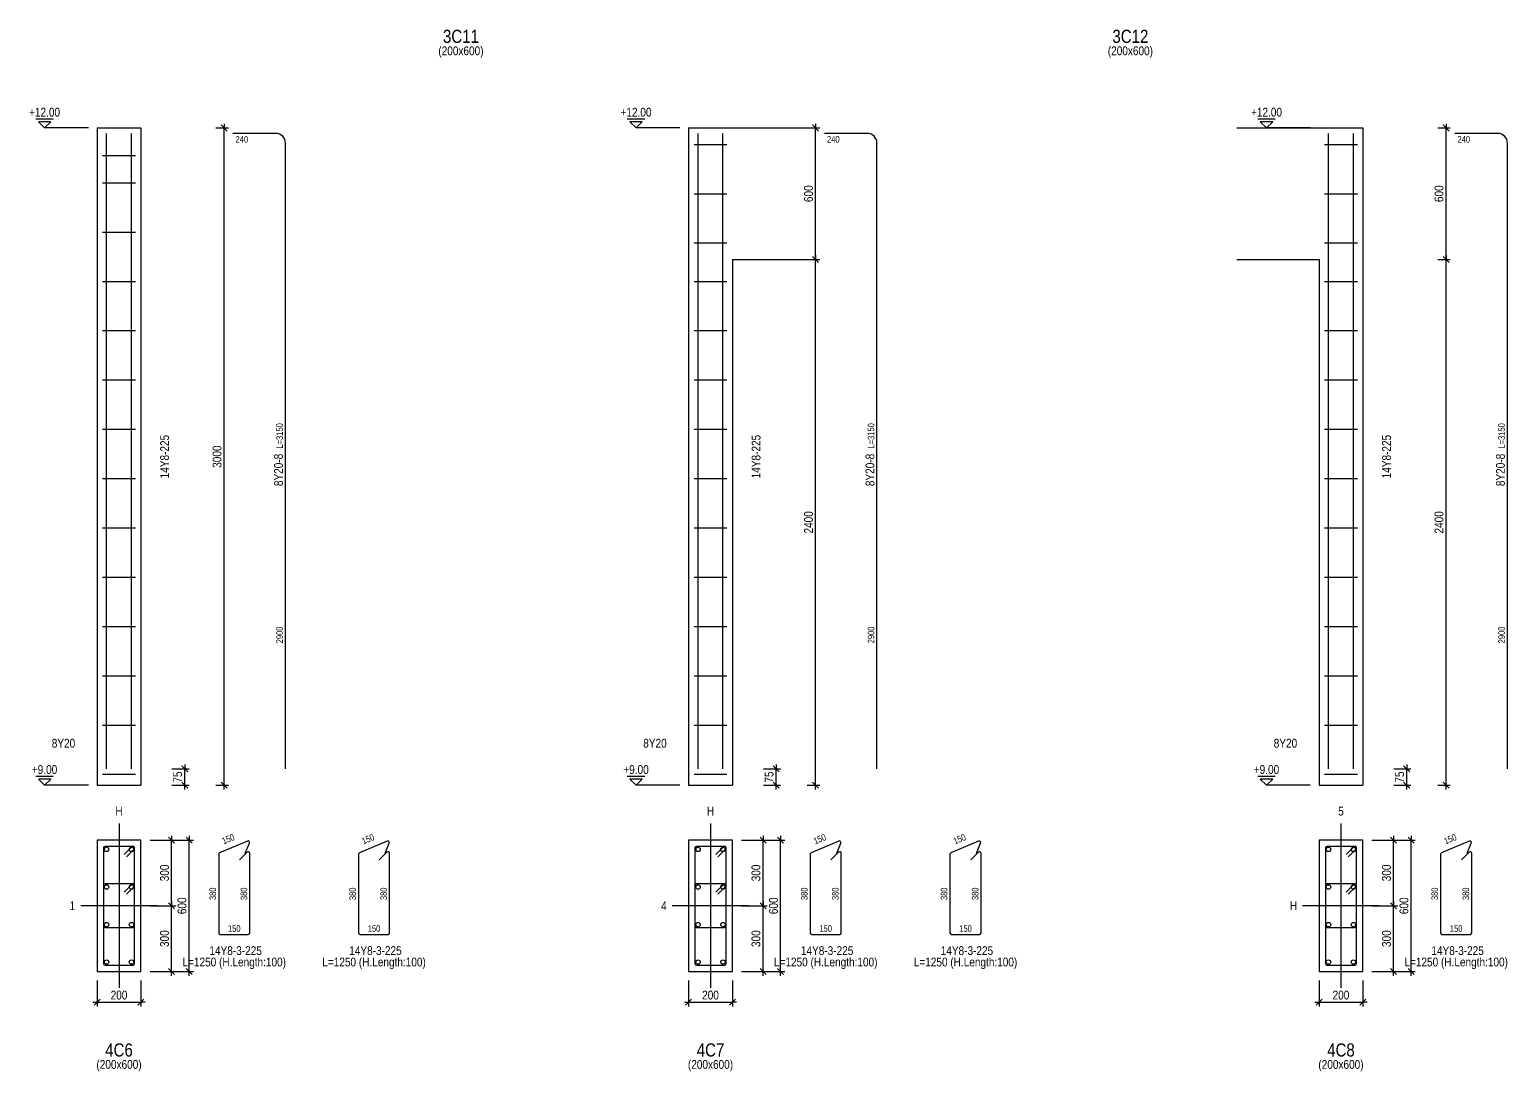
# Model space of a CAD drawing. Extents: x 0 to 206258, y -403073 to 0.
# Drawn here: x 110866 to 127734, y -142446 to -130558 of the extents above; entities that cross this region are included whole.
import ezdxf
from ezdxf.enums import TextEntityAlignment as Align
from ezdxf.lldxf.tags import DXFTag

# ---------------------------------------------------------------- set-up
doc = ezdxf.new("R2010")
doc.units = 0
doc.header["$LTSCALE"] = 1000
for name, color, linetype in [('Axis Line(Dir 1)', 8, 'CENTER2'), ('Axis Line(Dir 2)', 150, 'CENTER2'), ('Column Line(D)', 1, 'Continuous'), ('Dimension Line', 5, 'Continuous'), ('Dimension Text', 5, 'Continuous'), ('Link Line', 3, 'Continuous'), ('Rebar Label', 6, 'Continuous'), ('Rebar Length Text', 8, 'Continuous'), ('Rebar Line', 7, 'Continuous'), ('Top Rebar Label', 6, 'Continuous'), ('Top Rebar Length Text', 8, 'Continuous'), ('Top Rebar Line', 7, 'Continuous')]:
    doc.layers.add(name, color=color, linetype=linetype)
for name, color, linetype, true_color in [('Column Label(D)', 12, 'Continuous', 0xbd0000), ('Column Size Label (D)', 94, 'Continuous', 0x008100), ('Level Mark Line', 253, 'Continuous', 0x828282), ('Level Mark Text', 253, 'Continuous', 0x828282), ('Link Label', 94, 'Continuous', 0x008100), ('Link Length Text', 94, 'Continuous', 0x008100)]:
    doc.layers.add(name, color=color, linetype=linetype, true_color=true_color)
doc.styles.add('Column Label(D)', font='ARIALN.TTF', dxfattribs={"height": 150})
doc.styles.add('Column Size Label (D)', font='ARIALN.TTF', dxfattribs={"height": 100})
doc.styles.add('Dimension Text', font='ARIALN.TTF', dxfattribs={"height": 100})
doc.styles.add('Level Mark Text', font='ARIALN.TTF', dxfattribs={"height": 100})
doc.styles.add('Link Label', font='ARIALN.TTF', dxfattribs={"height": 100})
doc.styles.add('Link Length Text', font='ARIALN.TTF', dxfattribs={"height": 100})
doc.styles.add('Rebar Label', font='ARIALN.TTF', dxfattribs={"height": 100})
doc.styles.add('Rebar Length Text', font='ARIALN.TTF', dxfattribs={"height": 75})
doc.styles.add('Top Rebar Label', font='ARIALN.TTF', dxfattribs={"height": 100})
doc.styles.add('Top Rebar Length Text', font='ARIALN.TTF', dxfattribs={"height": 75})
tags = doc.linetypes.add('CENTER2', pattern=[1.125, 0.75, -0.125, 0.125, -0.125]).pattern_tags.tags
tags[10:11] = [DXFTag(74, 4), DXFTag(75, 0), DXFTag(340, '0'), DXFTag(46, 0.0), DXFTag(50, 0.0), DXFTag(44, 0.0), DXFTag(45, 0.0)]
tags[8:9] = [DXFTag(74, 4), DXFTag(75, 0), DXFTag(340, '0'), DXFTag(46, 0.0), DXFTag(50, 0.0), DXFTag(44, 0.0), DXFTag(45, 0.0)]
tags[6:7] = [DXFTag(74, 4), DXFTag(75, 0), DXFTag(340, '0'), DXFTag(46, 0.0), DXFTag(50, 0.0), DXFTag(44, 0.0), DXFTag(45, 0.0)]
tags[4:5] = [DXFTag(74, 4), DXFTag(75, 0), DXFTag(340, '0'), DXFTag(46, 0.0), DXFTag(50, 0.0), DXFTag(44, 0.0), DXFTag(45, 0.0)]
doc.dimstyles.new('COLUMNELV', dxfattribs={"dimtxt": 100, "dimasz": 30, "dimexe": 48.3, "dimexo": 103.5, "dimgap": 30, "dimtad": 1, "dimtoh": 1, "dimdec": 1, "dimlfac": 0.4, "dimdsep": 46, "dimtxsty": 'Dimension Text', "dimblk": 'PCDIM_TICK', "dimcen": 0.09, "dimclrd": 5, "dimclre": 5, "dimclrt": 5, "dimadec": 1, "dimazin": 0, "dimtp": 1, "dimtm": 1, "dimtfac": 1, "dimtdec": 4, "dimtofl": 0, "dimtmove": 0, "dimatfit": 3, "dimfxl": 1, "dimtolj": 1, "dimtzin": 0, "dimarcsym": 0})

# ---------------------------------------------------------------- blocks, each defined once
blk = doc.blocks.new('PCDIM_TICK')
at = {"layer": 'Dimension Line', "color": 0, "transparency": 33554687}
for p, q in [((1.15, 1.15), (-1.15, -1.15)), ((1.61, 0), (0, 0))]:
    blk.add_line(p, q, dxfattribs=at)
blk = doc.blocks.new('*U2377')
at = {"layer": 'Dimension Line', "color": 5, "true_color": 0x0000ff, "transparency": 16777216}
for p, q in [((112991, -131681), (113136, -131681)), ((113087, -139181), (113087, -131681)), ((112991, -139181), (113136, -139181))]:
    blk.add_line(p, q, dxfattribs=at)
at = {"layer": 'Dimension Line', "color": 5, "true_color": 0x0000ff, "transparency": 16777216, "xscale": 30, "yscale": 30}
for p, rotation in [((113087, -131681), 89.99999999999447), ((113087, -139181), 269.9999999999834)]:
    blk.add_blockref('PCDIM_TICK', p, dxfattribs=dict(at, rotation=rotation))
at = {"layer": 'Dimension Line', "color": 5, "true_color": 0x0000ff, "transparency": 16777216, "insert": (113057, -135431), "char_height": 100, "width": 245.98, "attachment_point": 8, "rotation": 90, "style": 'Dimension Text'}
blk.add_mtext('3000', dxfattribs=at)
blk = doc.blocks.new('*U2378')
at = {"layer": 'Dimension Line', "color": 5, "true_color": 0x0000ff, "transparency": 16777216}
for p, q in [((112491, -138993), (112686, -138993)), ((112637, -139181), (112637, -138993)), ((112491, -139181), (112686, -139181))]:
    blk.add_line(p, q, dxfattribs=at)
at = {"layer": 'Dimension Line', "color": 5, "true_color": 0x0000ff, "transparency": 16777216, "xscale": 30, "yscale": 30}
for p, rotation in [((112637, -138993), 89.99999999999447), ((112637, -139181), 269.9999999999834)]:
    blk.add_blockref('PCDIM_TICK', p, dxfattribs=dict(at, rotation=rotation))
at = {"layer": 'Dimension Line', "color": 5, "true_color": 0x0000ff, "transparency": 16777216, "insert": (112607, -139087), "char_height": 100, "width": 117.23, "attachment_point": 8, "rotation": 90, "style": 'Dimension Text'}
blk.add_mtext('75', dxfattribs=at)
blk = doc.blocks.new('*U2379')
at = {"layer": 'Dimension Line', "color": 5, "true_color": 0x0000ff, "transparency": 16777216}
for p, q in [((111637, -141409), (111637, -141704)), ((112137, -141409), (112137, -141704)), ((111637, -141656), (112137, -141656))]:
    blk.add_line(p, q, dxfattribs=at)
at = {"layer": 'Dimension Line', "color": 5, "true_color": 0x0000ff, "transparency": 16777216, "xscale": 30, "yscale": 30, "rotation": 180.0000000000004}
blk.add_blockref('PCDIM_TICK', (111637, -141656), dxfattribs=at)
at = {"layer": 'Dimension Line', "color": 5, "true_color": 0x0000ff, "transparency": 16777216, "xscale": 30, "yscale": 30}
blk.add_blockref('PCDIM_TICK', (112137, -141656), dxfattribs=at)
at = {"layer": 'Dimension Line', "color": 5, "true_color": 0x0000ff, "transparency": 16777216, "insert": (111887, -141626), "char_height": 100, "width": 182.77, "attachment_point": 8, "style": 'Dimension Text'}
blk.add_mtext('200', dxfattribs=at)
blk = doc.blocks.new('*U2380')
at = {"layer": 'Dimension Line', "color": 5, "true_color": 0x0000ff, "transparency": 16777216}
for p, q in [((112241, -140556), (112536, -140556)), ((112487, -141306), (112487, -140556)), ((112241, -141306), (112536, -141306))]:
    blk.add_line(p, q, dxfattribs=at)
at = {"layer": 'Dimension Line', "color": 5, "true_color": 0x0000ff, "transparency": 16777216, "xscale": 30, "yscale": 30}
for p, rotation in [((112487, -140556), 89.99999999999447), ((112487, -141306), 269.9999999999834)]:
    blk.add_blockref('PCDIM_TICK', p, dxfattribs=dict(at, rotation=rotation))
at = {"layer": 'Dimension Line', "color": 5, "true_color": 0x0000ff, "transparency": 16777216, "insert": (112457, -140931), "char_height": 100, "width": 181.5, "attachment_point": 8, "rotation": 90, "style": 'Dimension Text'}
blk.add_mtext('300', dxfattribs=at)
blk = doc.blocks.new('*U2381')
at = {"layer": 'Dimension Line', "color": 5, "true_color": 0x0000ff, "transparency": 16777216}
for p, q in [((112241, -139806), (112536, -139806)), ((112487, -140556), (112487, -139806)), ((112241, -140556), (112536, -140556))]:
    blk.add_line(p, q, dxfattribs=at)
at = {"layer": 'Dimension Line', "color": 5, "true_color": 0x0000ff, "transparency": 16777216, "xscale": 30, "yscale": 30}
for p, rotation in [((112487, -139806), 89.99999999999447), ((112487, -140556), 269.9999999999834)]:
    blk.add_blockref('PCDIM_TICK', p, dxfattribs=dict(at, rotation=rotation))
at = {"layer": 'Dimension Line', "color": 5, "true_color": 0x0000ff, "transparency": 16777216, "insert": (112457, -140181), "char_height": 100, "width": 181.5, "attachment_point": 8, "rotation": 90, "style": 'Dimension Text'}
blk.add_mtext('300', dxfattribs=at)
blk = doc.blocks.new('*U2382')
at = {"layer": 'Dimension Line', "color": 5, "true_color": 0x0000ff, "transparency": 16777216}
for p, q in [((112241, -139806), (112736, -139806)), ((112687, -141306), (112687, -139806)), ((112241, -141306), (112736, -141306))]:
    blk.add_line(p, q, dxfattribs=at)
at = {"layer": 'Dimension Line', "color": 5, "true_color": 0x0000ff, "transparency": 16777216, "xscale": 30, "yscale": 30}
for p, rotation in [((112687, -139806), 89.99999999999447), ((112687, -141306), 269.9999999999834)]:
    blk.add_blockref('PCDIM_TICK', p, dxfattribs=dict(at, rotation=rotation))
at = {"layer": 'Dimension Line', "color": 5, "true_color": 0x0000ff, "transparency": 16777216, "insert": (112657, -140556), "char_height": 100, "width": 181.97, "attachment_point": 8, "rotation": 90, "style": 'Dimension Text'}
blk.add_mtext('600', dxfattribs=at)
blk = doc.blocks.new('*U2383')
at = {"layer": 'Dimension Line', "color": 5, "true_color": 0x0000ff, "transparency": 16777216}
for p, q in [((119742, -133181), (119886, -133181)), ((119838, -139181), (119838, -133181)), ((119742, -139181), (119886, -139181))]:
    blk.add_line(p, q, dxfattribs=at)
at = {"layer": 'Dimension Line', "color": 5, "true_color": 0x0000ff, "transparency": 16777216, "xscale": 30, "yscale": 30}
for p, rotation in [((119838, -133181), 89.99999999999447), ((119838, -139181), 269.9999999999834)]:
    blk.add_blockref('PCDIM_TICK', p, dxfattribs=dict(at, rotation=rotation))
at = {"layer": 'Dimension Line', "color": 5, "true_color": 0x0000ff, "transparency": 16777216, "insert": (119808, -136181), "char_height": 100, "width": 247.25, "attachment_point": 8, "rotation": 90, "style": 'Dimension Text'}
blk.add_mtext('2400', dxfattribs=at)
blk = doc.blocks.new('*U2384')
at = {"layer": 'Dimension Line', "color": 5, "true_color": 0x0000ff, "transparency": 16777216}
for p, q in [((119742, -131681), (119886, -131681)), ((119838, -133181), (119838, -131681)), ((119742, -133181), (119886, -133181))]:
    blk.add_line(p, q, dxfattribs=at)
at = {"layer": 'Dimension Line', "color": 5, "true_color": 0x0000ff, "transparency": 16777216, "xscale": 30, "yscale": 30}
for p, rotation in [((119838, -131681), 89.99999999999447), ((119838, -133181), 269.9999999999834)]:
    blk.add_blockref('PCDIM_TICK', p, dxfattribs=dict(at, rotation=rotation))
at = {"layer": 'Dimension Line', "color": 5, "true_color": 0x0000ff, "transparency": 16777216, "insert": (119808, -132431), "char_height": 100, "width": 181.97, "attachment_point": 8, "rotation": 90, "style": 'Dimension Text'}
blk.add_mtext('600', dxfattribs=at)
blk = doc.blocks.new('*U2385')
at = {"layer": 'Dimension Line', "color": 5, "true_color": 0x0000ff, "transparency": 16777216}
for p, q in [((119242, -138993), (119436, -138993)), ((119388, -139181), (119388, -138993)), ((119242, -139181), (119436, -139181))]:
    blk.add_line(p, q, dxfattribs=at)
at = {"layer": 'Dimension Line', "color": 5, "true_color": 0x0000ff, "transparency": 16777216, "xscale": 30, "yscale": 30}
for p, rotation in [((119388, -138993), 89.99999999999447), ((119388, -139181), 269.9999999999834)]:
    blk.add_blockref('PCDIM_TICK', p, dxfattribs=dict(at, rotation=rotation))
at = {"layer": 'Dimension Line', "color": 5, "true_color": 0x0000ff, "transparency": 16777216, "insert": (119358, -139087), "char_height": 100, "width": 117.23, "attachment_point": 8, "rotation": 90, "style": 'Dimension Text'}
blk.add_mtext('75', dxfattribs=at)
blk = doc.blocks.new('*U2386')
at = {"layer": 'Dimension Line', "color": 5, "true_color": 0x0000ff, "transparency": 16777216}
for p, q in [((118388, -141409), (118388, -141704)), ((118888, -141409), (118888, -141704)), ((118388, -141656), (118888, -141656))]:
    blk.add_line(p, q, dxfattribs=at)
at = {"layer": 'Dimension Line', "color": 5, "true_color": 0x0000ff, "transparency": 16777216, "xscale": 30, "yscale": 30, "rotation": 180.0000000000004}
blk.add_blockref('PCDIM_TICK', (118388, -141656), dxfattribs=at)
at = {"layer": 'Dimension Line', "color": 5, "true_color": 0x0000ff, "transparency": 16777216, "xscale": 30, "yscale": 30}
blk.add_blockref('PCDIM_TICK', (118888, -141656), dxfattribs=at)
at = {"layer": 'Dimension Line', "color": 5, "true_color": 0x0000ff, "transparency": 16777216, "insert": (118638, -141626), "char_height": 100, "width": 182.77, "attachment_point": 8, "style": 'Dimension Text'}
blk.add_mtext('200', dxfattribs=at)
blk = doc.blocks.new('*U2387')
at = {"layer": 'Dimension Line', "color": 5, "true_color": 0x0000ff, "transparency": 16777216}
for p, q in [((118992, -140556), (119286, -140556)), ((119238, -141306), (119238, -140556)), ((118992, -141306), (119286, -141306))]:
    blk.add_line(p, q, dxfattribs=at)
at = {"layer": 'Dimension Line', "color": 5, "true_color": 0x0000ff, "transparency": 16777216, "xscale": 30, "yscale": 30}
for p, rotation in [((119238, -140556), 89.99999999999447), ((119238, -141306), 269.9999999999834)]:
    blk.add_blockref('PCDIM_TICK', p, dxfattribs=dict(at, rotation=rotation))
at = {"layer": 'Dimension Line', "color": 5, "true_color": 0x0000ff, "transparency": 16777216, "insert": (119208, -140931), "char_height": 100, "width": 181.5, "attachment_point": 8, "rotation": 90, "style": 'Dimension Text'}
blk.add_mtext('300', dxfattribs=at)
blk = doc.blocks.new('*U2388')
at = {"layer": 'Dimension Line', "color": 5, "true_color": 0x0000ff, "transparency": 16777216}
for p, q in [((118992, -139806), (119286, -139806)), ((119238, -140556), (119238, -139806)), ((118992, -140556), (119286, -140556))]:
    blk.add_line(p, q, dxfattribs=at)
at = {"layer": 'Dimension Line', "color": 5, "true_color": 0x0000ff, "transparency": 16777216, "xscale": 30, "yscale": 30}
for p, rotation in [((119238, -139806), 89.99999999999447), ((119238, -140556), 269.9999999999834)]:
    blk.add_blockref('PCDIM_TICK', p, dxfattribs=dict(at, rotation=rotation))
at = {"layer": 'Dimension Line', "color": 5, "true_color": 0x0000ff, "transparency": 16777216, "insert": (119208, -140181), "char_height": 100, "width": 181.5, "attachment_point": 8, "rotation": 90, "style": 'Dimension Text'}
blk.add_mtext('300', dxfattribs=at)
blk = doc.blocks.new('*U2389')
at = {"layer": 'Dimension Line', "color": 5, "true_color": 0x0000ff, "transparency": 16777216}
for p, q in [((118992, -139806), (119486, -139806)), ((119438, -141306), (119438, -139806)), ((118992, -141306), (119486, -141306))]:
    blk.add_line(p, q, dxfattribs=at)
at = {"layer": 'Dimension Line', "color": 5, "true_color": 0x0000ff, "transparency": 16777216, "xscale": 30, "yscale": 30}
for p, rotation in [((119438, -139806), 89.99999999999447), ((119438, -141306), 269.9999999999834)]:
    blk.add_blockref('PCDIM_TICK', p, dxfattribs=dict(at, rotation=rotation))
at = {"layer": 'Dimension Line', "color": 5, "true_color": 0x0000ff, "transparency": 16777216, "insert": (119408, -140556), "char_height": 100, "width": 181.97, "attachment_point": 8, "rotation": 90, "style": 'Dimension Text'}
blk.add_mtext('600', dxfattribs=at)
blk = doc.blocks.new('*U2390')
at = {"layer": 'Dimension Line', "color": 5, "true_color": 0x0000ff, "transparency": 16777216}
for p, q in [((126938, -133181), (127082, -133181)), ((127034, -139181), (127034, -133181)), ((126938, -139181), (127082, -139181))]:
    blk.add_line(p, q, dxfattribs=at)
at = {"layer": 'Dimension Line', "color": 5, "true_color": 0x0000ff, "transparency": 16777216, "xscale": 30, "yscale": 30}
for p, rotation in [((127034, -133181), 89.99999999999447), ((127034, -139181), 269.9999999999834)]:
    blk.add_blockref('PCDIM_TICK', p, dxfattribs=dict(at, rotation=rotation))
at = {"layer": 'Dimension Line', "color": 5, "true_color": 0x0000ff, "transparency": 16777216, "insert": (127004, -136181), "char_height": 100, "width": 247.25, "attachment_point": 8, "rotation": 90, "style": 'Dimension Text'}
blk.add_mtext('2400', dxfattribs=at)
blk = doc.blocks.new('*U2391')
at = {"layer": 'Dimension Line', "color": 5, "true_color": 0x0000ff, "transparency": 16777216}
for p, q in [((126938, -131681), (127082, -131681)), ((127034, -133181), (127034, -131681)), ((126938, -133181), (127082, -133181))]:
    blk.add_line(p, q, dxfattribs=at)
at = {"layer": 'Dimension Line', "color": 5, "true_color": 0x0000ff, "transparency": 16777216, "xscale": 30, "yscale": 30}
for p, rotation in [((127034, -131681), 89.99999999999447), ((127034, -133181), 269.9999999999834)]:
    blk.add_blockref('PCDIM_TICK', p, dxfattribs=dict(at, rotation=rotation))
at = {"layer": 'Dimension Line', "color": 5, "true_color": 0x0000ff, "transparency": 16777216, "insert": (127004, -132431), "char_height": 100, "width": 181.97, "attachment_point": 8, "rotation": 90, "style": 'Dimension Text'}
blk.add_mtext('600', dxfattribs=at)
blk = doc.blocks.new('*U2392')
at = {"layer": 'Dimension Line', "color": 5, "true_color": 0x0000ff, "transparency": 16777216}
for p, q in [((126438, -138993), (126632, -138993)), ((126584, -139181), (126584, -138993)), ((126438, -139181), (126632, -139181))]:
    blk.add_line(p, q, dxfattribs=at)
at = {"layer": 'Dimension Line', "color": 5, "true_color": 0x0000ff, "transparency": 16777216, "xscale": 30, "yscale": 30}
for p, rotation in [((126584, -138993), 89.99999999999447), ((126584, -139181), 269.9999999999834)]:
    blk.add_blockref('PCDIM_TICK', p, dxfattribs=dict(at, rotation=rotation))
at = {"layer": 'Dimension Line', "color": 5, "true_color": 0x0000ff, "transparency": 16777216, "insert": (126554, -139087), "char_height": 100, "width": 117.23, "attachment_point": 8, "rotation": 90, "style": 'Dimension Text'}
blk.add_mtext('75', dxfattribs=at)
blk = doc.blocks.new('*U2393')
at = {"layer": 'Dimension Line', "color": 5, "true_color": 0x0000ff, "transparency": 16777216}
for p, q in [((125584, -141409), (125584, -141704)), ((126084, -141409), (126084, -141704)), ((125584, -141656), (126084, -141656))]:
    blk.add_line(p, q, dxfattribs=at)
at = {"layer": 'Dimension Line', "color": 5, "true_color": 0x0000ff, "transparency": 16777216, "xscale": 30, "yscale": 30, "rotation": 180.0000000000004}
blk.add_blockref('PCDIM_TICK', (125584, -141656), dxfattribs=at)
at = {"layer": 'Dimension Line', "color": 5, "true_color": 0x0000ff, "transparency": 16777216, "xscale": 30, "yscale": 30}
blk.add_blockref('PCDIM_TICK', (126084, -141656), dxfattribs=at)
at = {"layer": 'Dimension Line', "color": 5, "true_color": 0x0000ff, "transparency": 16777216, "insert": (125834, -141626), "char_height": 100, "width": 182.77, "attachment_point": 8, "style": 'Dimension Text'}
blk.add_mtext('200', dxfattribs=at)
blk = doc.blocks.new('*U2394')
at = {"layer": 'Dimension Line', "color": 5, "true_color": 0x0000ff, "transparency": 16777216}
for p, q in [((126188, -140556), (126482, -140556)), ((126434, -141306), (126434, -140556)), ((126188, -141306), (126482, -141306))]:
    blk.add_line(p, q, dxfattribs=at)
at = {"layer": 'Dimension Line', "color": 5, "true_color": 0x0000ff, "transparency": 16777216, "xscale": 30, "yscale": 30}
for p, rotation in [((126434, -140556), 89.99999999999447), ((126434, -141306), 269.9999999999834)]:
    blk.add_blockref('PCDIM_TICK', p, dxfattribs=dict(at, rotation=rotation))
at = {"layer": 'Dimension Line', "color": 5, "true_color": 0x0000ff, "transparency": 16777216, "insert": (126404, -140931), "char_height": 100, "width": 181.5, "attachment_point": 8, "rotation": 90, "style": 'Dimension Text'}
blk.add_mtext('300', dxfattribs=at)
blk = doc.blocks.new('*U2395')
at = {"layer": 'Dimension Line', "color": 5, "true_color": 0x0000ff, "transparency": 16777216}
for p, q in [((126188, -139806), (126482, -139806)), ((126434, -140556), (126434, -139806)), ((126188, -140556), (126482, -140556))]:
    blk.add_line(p, q, dxfattribs=at)
at = {"layer": 'Dimension Line', "color": 5, "true_color": 0x0000ff, "transparency": 16777216, "xscale": 30, "yscale": 30}
for p, rotation in [((126434, -139806), 89.99999999999447), ((126434, -140556), 269.9999999999834)]:
    blk.add_blockref('PCDIM_TICK', p, dxfattribs=dict(at, rotation=rotation))
at = {"layer": 'Dimension Line', "color": 5, "true_color": 0x0000ff, "transparency": 16777216, "insert": (126404, -140181), "char_height": 100, "width": 181.5, "attachment_point": 8, "rotation": 90, "style": 'Dimension Text'}
blk.add_mtext('300', dxfattribs=at)
blk = doc.blocks.new('*U2396')
at = {"layer": 'Dimension Line', "color": 5, "true_color": 0x0000ff, "transparency": 16777216}
for p, q in [((126188, -139806), (126682, -139806)), ((126634, -141306), (126634, -139806)), ((126188, -141306), (126682, -141306))]:
    blk.add_line(p, q, dxfattribs=at)
at = {"layer": 'Dimension Line', "color": 5, "true_color": 0x0000ff, "transparency": 16777216, "xscale": 30, "yscale": 30}
for p, rotation in [((126634, -139806), 89.99999999999447), ((126634, -141306), 269.9999999999834)]:
    blk.add_blockref('PCDIM_TICK', p, dxfattribs=dict(at, rotation=rotation))
at = {"layer": 'Dimension Line', "color": 5, "true_color": 0x0000ff, "transparency": 16777216, "insert": (126604, -140556), "char_height": 100, "width": 181.97, "attachment_point": 8, "rotation": 90, "style": 'Dimension Text'}
blk.add_mtext('600', dxfattribs=at)

msp = doc.modelspace()

# ---------------------------------------------------------------- linework, layer by layer
at = {"layer": 'Axis Line(Dir 1)', "transparency": 33554687}
for points in [[(112324.738, -140555.753), (111449.738, -140555.753)], [(119075.622, -140555.753), (118200.622, -140555.753)], [(126271.507, -140555.753), (125396.507, -140555.753)]]:
    msp.add_lwpolyline(points, dxfattribs=at)
at = {"layer": 'Axis Line(Dir 2)', "transparency": 33554687}
for points in [[(111887.238, -139618.253), (111887.238, -141493.253)], [(118638.122, -139618.253), (118638.122, -141493.253)], [(125834.007, -139618.253), (125834.007, -141493.253)]]:
    msp.add_lwpolyline(points, dxfattribs=at)
at = {"layer": 'Column Line(D)', "transparency": 33554687}
for points in [[(111637.238, -131680.753), (111637.238, -139180.753)], [(111637.238, -131680.753), (112137.238, -131680.753)], [(112137.238, -131680.753), (112137.238, -139180.753)], [(118388.122, -131680.753), (118388.122, -139180.753)], [(118388.122, -131680.753), (118888.122, -131680.753)], [(118888.122, -131680.753), (119825.622, -131680.753)], [(124646.507, -131680.753), (125584.007, -131680.753)], [(125584.007, -131680.753), (126084.007, -131680.753)], [(126084.007, -131680.753), (126084.007, -139180.753)], [(118888.122, -133180.753), (119825.622, -133180.753)], [(118888.122, -133180.753), (118888.122, -139180.753)], [(124646.507, -133180.753), (125584.007, -133180.753)], [(125584.007, -133180.753), (125584.007, -139180.753)], [(111637.238, -139180.753), (112137.238, -139180.753)], [(118388.122, -139180.753), (118888.122, -139180.753)], [(125584.007, -139180.753), (126084.007, -139180.753)]]:
    msp.add_lwpolyline(points, dxfattribs=at)
for points in [[(111637.238, -141305.753), (112137.238, -141305.753), (112137.238, -139805.753), (111637.238, -139805.753)], [(118388.122, -141305.753), (118888.122, -141305.753), (118888.122, -139805.753), (118388.122, -139805.753)], [(125584.007, -141305.753), (126084.007, -141305.753), (126084.007, -139805.753), (125584.007, -139805.753)]]:
    msp.add_lwpolyline(points, close=True, dxfattribs=at)
at = {"layer": 'Level Mark Line', "transparency": 33554687}
for points in [[(111137.238, -131580.753), (110937.238, -131580.753)], [(111037.238, -131680.753), (111107.948, -131610.042), (110966.527, -131610.042), (111037.238, -131680.753)], [(111537.238, -131680.753), (111037.238, -131680.753)], [(117888.122, -131580.753), (117688.122, -131580.753)], [(117788.122, -131680.753), (117858.833, -131610.042), (117717.412, -131610.042), (117788.122, -131680.753)], [(118288.122, -131680.753), (117788.122, -131680.753)], [(125084.007, -131580.753), (124884.007, -131580.753)], [(124984.007, -131680.753), (125054.718, -131610.042), (124913.297, -131610.042), (124984.007, -131680.753)], [(125484.007, -131680.753), (124984.007, -131680.753)], [(111137.238, -139080.753), (110937.238, -139080.753)], [(111037.238, -139180.753), (111107.948, -139110.042), (110966.527, -139110.042), (111037.238, -139180.753)], [(117888.122, -139080.753), (117688.122, -139080.753)], [(117788.122, -139180.753), (117858.833, -139110.042), (117717.412, -139110.042), (117788.122, -139180.753)], [(125084.007, -139080.753), (124884.007, -139080.753)], [(124984.007, -139180.753), (125054.718, -139110.042), (124913.297, -139110.042), (124984.007, -139180.753)], [(111537.238, -139180.753), (111037.238, -139180.753)], [(118288.122, -139180.753), (117788.122, -139180.753)], [(125484.007, -139180.753), (124984.007, -139180.753)]]:
    msp.add_lwpolyline(points, dxfattribs=at)
at = {"layer": 'Link Line', "transparency": 33554687}
for p, q in [((118450.622, -131868.253), (118825.622, -131868.253)), ((125646.507, -131868.253), (126021.507, -131868.253)), ((111699.738, -131993.253), (112074.738, -131993.253)), ((111699.738, -132305.753), (112074.738, -132305.753)), ((118450.622, -132430.753), (118825.622, -132430.753)), ((125646.507, -132430.753), (126021.507, -132430.753)), ((111699.738, -132868.253), (112074.738, -132868.253)), ((118450.622, -132993.253), (118825.622, -132993.253)), ((125646.507, -132993.253), (126021.507, -132993.253)), ((111699.738, -133430.753), (112074.738, -133430.753)), ((118450.622, -133430.753), (118825.622, -133430.753)), ((125646.507, -133430.753), (126021.507, -133430.753)), ((111699.738, -133993.253), (112074.738, -133993.253)), ((118450.622, -133993.253), (118825.622, -133993.253)), ((125646.507, -133993.253), (126021.507, -133993.253)), ((111699.738, -134555.753), (112074.738, -134555.753)), ((118450.622, -134555.753), (118825.622, -134555.753)), ((125646.507, -134555.753), (126021.507, -134555.753)), ((111699.738, -135118.253), (112074.738, -135118.253)), ((118450.622, -135118.253), (118825.622, -135118.253)), ((125646.507, -135118.253), (126021.507, -135118.253)), ((111699.738, -135680.753), (112074.738, -135680.753)), ((118450.622, -135680.753), (118825.622, -135680.753)), ((125646.507, -135680.753), (126021.507, -135680.753)), ((111699.738, -136243.253), (112074.738, -136243.253)), ((118450.622, -136243.253), (118825.622, -136243.253)), ((125646.507, -136243.253), (126021.507, -136243.253)), ((111699.738, -136805.753), (112074.738, -136805.753)), ((118450.622, -136805.753), (118825.622, -136805.753)), ((125646.507, -136805.753), (126021.507, -136805.753)), ((111699.738, -137368.253), (112074.738, -137368.253)), ((118450.622, -137368.253), (118825.622, -137368.253)), ((125646.507, -137368.253), (126021.507, -137368.253)), ((111699.738, -137930.753), (112074.738, -137930.753)), ((118450.622, -137930.753), (118825.622, -137930.753)), ((125646.507, -137930.753), (126021.507, -137930.753)), ((111699.738, -138493.253), (112074.738, -138493.253)), ((118450.622, -138493.253), (118825.622, -138493.253)), ((125646.507, -138493.253), (126021.507, -138493.253)), ((111699.738, -139055.753), (112074.738, -139055.753)), ((118450.622, -139055.753), (118825.622, -139055.753)), ((125646.507, -139055.753), (126021.507, -139055.753))]:
    msp.add_line(p, q, dxfattribs=at)
for points in [[(113327.754, -139956.104), (113374.771, -139840.283, 0.668178638), (113351.745, -139817.581), (113035.426, -139951.236, 0.301414294), (113024.738, -139967.357), (113024.738, -140864.919, 0.414213562), (113042.238, -140882.419), (113362.238, -140882.419, 0.414213562), (113379.738, -140864.919), (113379.738, -139955.753, 0.668178638), (113349.863, -139943.378), (113261.475, -140031.767)], [(114923.344, -139956.104), (114970.361, -139840.284, 0.668178638), (114947.334, -139817.581), (114631.016, -139951.237, 0.301414294), (114620.328, -139967.357), (114620.328, -140864.92, 0.414213562), (114637.828, -140882.42), (114957.828, -140882.42, 0.414213562), (114975.328, -140864.92), (114975.328, -139955.753, 0.668178638), (114945.453, -139943.379), (114857.065, -140031.767)], [(120078.639, -139956.104), (120125.656, -139840.283, 0.668178638), (120102.629, -139817.581), (119786.311, -139951.236, 0.301414294), (119775.622, -139967.357), (119775.622, -140864.919, 0.414213562), (119793.122, -140882.419), (120113.122, -140882.419, 0.414213562), (120130.622, -140864.919), (120130.622, -139955.753, 0.668178638), (120100.748, -139943.378), (120012.36, -140031.767)], [(121674.229, -139956.104), (121721.245, -139840.284, 0.668178638), (121698.219, -139817.581), (121381.901, -139951.237, 0.301414294), (121371.212, -139967.357), (121371.212, -140864.92, 0.414213562), (121388.712, -140882.42), (121708.712, -140882.42, 0.414213562), (121726.212, -140864.92), (121726.212, -139955.753, 0.668178638), (121696.338, -139943.379), (121607.95, -140031.767)], [(127274.524, -139956.104), (127321.54, -139840.283, 0.668178638), (127298.514, -139817.581), (126982.196, -139951.236, 0.301414294), (126971.507, -139967.357), (126971.507, -140864.919, 0.414213562), (126989.007, -140882.419), (127309.007, -140882.419, 0.414213562), (127326.507, -140864.919), (127326.507, -139955.753, 0.668178638), (127296.633, -139943.378), (127208.244, -140031.767)], [(111971.224, -139996.516), (112059.612, -139908.127, 0.668178638), (112047.238, -139878.253), (111727.238, -139878.253, 0.414213562), (111709.738, -139895.753), (111709.738, -140787.419, 0.414213562), (111727.238, -140804.919), (112047.238, -140804.919, 0.414213562), (112064.738, -140787.419), (112064.738, -139895.753, 0.668178638), (112034.863, -139883.378), (111946.475, -139971.767)], [(118722.108, -139996.516), (118810.497, -139908.127, 0.668178638), (118798.122, -139878.253), (118478.122, -139878.253, 0.414213562), (118460.622, -139895.753), (118460.622, -140787.419, 0.414213562), (118478.122, -140804.919), (118798.122, -140804.919, 0.414213562), (118815.622, -140787.419), (118815.622, -139895.753, 0.668178638), (118785.748, -139883.378), (118697.36, -139971.767)], [(125917.993, -139996.516), (126006.382, -139908.127, 0.668178638), (125994.007, -139878.253), (125674.007, -139878.253, 0.414213562), (125656.507, -139895.753), (125656.507, -140787.419, 0.414213562), (125674.007, -140804.919), (125994.007, -140804.919, 0.414213562), (126011.507, -140787.419), (126011.507, -139895.753, 0.668178638), (125981.633, -139883.378), (125893.244, -139971.767)], [(111971.224, -140424.849), (112059.612, -140336.461, 0.668178638), (112047.238, -140306.586), (111727.238, -140306.586, 0.414213562), (111709.738, -140324.086), (111709.738, -141215.753, 0.414213562), (111727.238, -141233.253), (112047.238, -141233.253, 0.414213562), (112064.738, -141215.753), (112064.738, -140324.086, 0.668178638), (112034.863, -140311.712), (111946.475, -140400.1)], [(118722.108, -140424.849), (118810.497, -140336.461, 0.668178638), (118798.122, -140306.586), (118478.122, -140306.586, 0.414213562), (118460.622, -140324.086), (118460.622, -141215.753, 0.414213562), (118478.122, -141233.253), (118798.122, -141233.253, 0.414213562), (118815.622, -141215.753), (118815.622, -140324.086, 0.668178638), (118785.748, -140311.712), (118697.36, -140400.1)], [(125917.993, -140424.849), (126006.382, -140336.461, 0.668178638), (125994.007, -140306.586), (125674.007, -140306.586, 0.414213562), (125656.507, -140324.086), (125656.507, -141215.753, 0.414213562), (125674.007, -141233.253), (125994.007, -141233.253, 0.414213562), (126011.507, -141215.753), (126011.507, -140324.086, 0.668178638), (125981.633, -140311.712), (125893.244, -140400.1)]]:
    msp.add_lwpolyline(points, format="xyb", dxfattribs=at)
at = {"layer": 'Rebar Line', "transparency": 33554687}
for centre in [(111744.738, -139913.253), (112029.738, -139913.253), (118495.622, -139913.253), (118780.622, -139913.253), (125691.507, -139913.253), (125976.507, -139913.253), (111744.738, -140341.586), (112029.738, -140341.586), (118495.622, -140341.586), (118780.622, -140341.586), (125691.507, -140341.586), (125976.507, -140341.586), (111744.738, -140769.919), (112029.738, -140769.919), (118495.622, -140769.919), (118780.622, -140769.919), (125691.507, -140769.919), (125976.507, -140769.919), (111744.738, -141198.253), (112029.738, -141198.253), (118495.622, -141198.253), (118780.622, -141198.253), (125691.507, -141198.253), (125976.507, -141198.253)]:
    msp.add_circle(centre, 25, dxfattribs=at)
at = {"layer": 'Top Rebar Line', "transparency": 33554687}
for points in [[(111744.738, -138993.253), (111744.738, -131743.253)], [(112029.738, -138993.253), (112029.738, -131743.253)], [(118495.622, -138993.253), (118495.622, -131743.253)], [(118780.622, -138993.253), (118780.622, -131743.253)], [(125691.507, -138993.253), (125691.507, -131743.253)], [(125976.507, -138993.253), (125976.507, -131743.253)]]:
    msp.add_lwpolyline(points, dxfattribs=at)
for points in [[(113787.238, -138993.253), (113787.238, -131853.209, 0.414213562), (113677.282, -131743.253), (113187.238, -131743.253)], [(120538.122, -138993.253), (120538.122, -131853.209, 0.414213562), (120428.167, -131743.253), (119938.122, -131743.253)], [(127734.007, -138993.253), (127734.007, -131853.209, 0.414213562), (127624.051, -131743.253), (127134.007, -131743.253)]]:
    msp.add_lwpolyline(points, format="xyb", dxfattribs=at)

# ---------------------------------------------------------------- texts
at = {"layer": 'Column Label(D)', "transparency": 33554687, "style": 'Column Label(D)'}
for s, p in [('3C11', (115789.677, -130560.237)), ('3C12', (123430.562, -130560.237)), ('4C6', (111887.238, -142125.753)), ('4C7', (118638.122, -142125.753)), ('4C8', (125834.007, -142125.753))]:
    msp.add_text(s, height=150, dxfattribs=at).set_placement(p, align=Align.TOP_CENTER)
at = {"layer": 'Column Size Label (D)', "transparency": 33554687, "style": 'Column Size Label (D)'}
for p in [(115789.677, -130750.237), (123430.562, -130750.237), (111887.238, -142315.753), (118638.122, -142315.753), (125834.007, -142315.753)]:
    msp.add_text('(200x600)', height=100, dxfattribs=at).set_placement(p, align=Align.TOP_CENTER)
at = {"layer": 'Dimension Text', "transparency": 33554687, "style": 'Dimension Text'}
for s, p in [('H', (111887.238, -139555.753)), ('H', (118638.122, -139555.753)), ('5', (125834.007, -139555.753))]:
    msp.add_text(s, height=100, dxfattribs=at).set_placement(p, align=Align.BOTTOM_CENTER)
for s, p in [('1', (111387.238, -140555.753)), ('4', (118138.122, -140555.753)), ('H', (125334.007, -140555.753))]:
    msp.add_text(s, height=100, dxfattribs=at).set_placement(p, align=Align.MIDDLE_RIGHT)
at = {"layer": 'Level Mark Text', "transparency": 33554687, "style": 'Level Mark Text'}
for s, p in [('+12.00', (111037.238, -131580.753)), ('+12.00', (117788.122, -131580.753)), ('+12.00', (124984.007, -131580.753)), ('+9.00', (111037.238, -139080.753)), ('+9.00', (117788.122, -139080.753)), ('+9.00', (124984.007, -139080.753))]:
    msp.add_text(s, height=100, dxfattribs=at).set_placement(p, align=Align.BOTTOM_CENTER)
at = {"layer": 'Link Label', "transparency": 33554687, "style": 'Link Label'}
for p in [(113202.238, -141117.419), (114797.828, -141117.42), (119953.122, -141117.419), (121548.712, -141117.42), (127149.007, -141117.419)]:
    msp.add_text(' 14Y8-3-225', height=100, dxfattribs=at).set_placement(p, align=Align.CENTER)
at = {"layer": 'Link Length Text', "transparency": 33554687, "style": 'Link Length Text'}
for p in [(113202.238, -141247.419), (114797.828, -141247.42), (119953.122, -141247.419), (121548.712, -141247.42), (127149.007, -141247.419)]:
    msp.add_text('L=1250 (H.Length:100)', height=100, dxfattribs=at).set_placement(p, align=Align.CENTER)
at = {"layer": 'Rebar Label', "transparency": 33554687, "style": 'Rebar Label'}
for p in [(112487.238, -135430.753), (119238.122, -135430.753), (126434.007, -135430.753)]:
    msp.add_text('14Y8-225', height=100, rotation=90, dxfattribs=at).set_placement(p, align=Align.BOTTOM_CENTER)
at = {"layer": 'Rebar Length Text', "transparency": 33554687, "style": 'Rebar Length Text'}
for s, rotation, p in [('150', 22.9057699, (113148.459, -139828.476)), ('150', 22.9057699, (114744.049, -139828.477)), ('150', 22.9057699, (119899.344, -139828.476)), ('150', 22.9057699, (121494.933, -139828.477)), ('150', 22.9057699, (127095.228, -139828.476)), ('380', 90, (112994.738, -140419.086)), ('380', 90, (113349.738, -140419.086)), ('380', 90, (114590.328, -140419.086)), ('380', 90, (114945.328, -140419.086)), ('380', 90, (119745.622, -140419.086)), ('380', 90, (120100.622, -140419.086)), ('380', 90, (121341.212, -140419.086)), ('380', 90, (121696.212, -140419.086)), ('380', 90, (126941.507, -140419.086)), ('380', 90, (127296.507, -140419.086))]:
    msp.add_text(s, height=75, rotation=rotation, dxfattribs=at).set_placement(p, align=Align.CENTER)
for p in [(113202.238, -140852.419), (114797.828, -140852.42), (119953.122, -140852.419), (121548.712, -140852.42), (127149.007, -140852.419)]:
    msp.add_text('150', height=75, dxfattribs=at).set_placement(p, align=Align.CENTER)
at = {"layer": 'Top Rebar Label', "transparency": 33554687, "style": 'Top Rebar Label'}
for p in [(113757.238, -135398.253), (120508.122, -135398.253), (127704.007, -135398.253)]:
    msp.add_text(' 8Y20-8', height=100, rotation=90, dxfattribs=at).set_placement(p, align=Align.RIGHT)
for p in [(111387.238, -138780.753), (118138.122, -138780.753), (125334.007, -138780.753)]:
    msp.add_text(' 8Y20', height=100, dxfattribs=at).set_placement(p, align=Align.BOTTOM_RIGHT)
at = {"layer": 'Top Rebar Length Text', "transparency": 33554687, "style": 'Top Rebar Length Text'}
for p in [(113217.238, -131773.253), (119968.122, -131773.253), (127164.007, -131773.253)]:
    msp.add_text('240', height=75, dxfattribs=at).set_placement(p, align=Align.TOP_LEFT)
for s, p in [('L=3150', (113757.238, -135338.253)), ('L=3150', (120508.122, -135338.253)), ('L=3150', (127704.007, -135338.253)), ('2900', (113757.238, -137560.931)), ('2900', (120508.122, -137560.931)), ('2900', (127704.007, -137560.931))]:
    msp.add_text(s, height=75, rotation=90, dxfattribs=at).set_placement(p)

# ---------------------------------------------------------------- dimensions: what is measured, and where the dimension line sits
at = {"layer": 'Dimension Line', "transparency": 33554687}
for p1, p2, distance, picture, middle in [((112887.238, -139180.753), (112887.238, -131680.753), -200, '*U2377', (113087.238, -135430.753)), ((119638.122, -133180.753), (119638.122, -131680.753), -200, '*U2384', (119838.122, -132430.753)), ((126834.007, -133180.753), (126834.007, -131680.753), -200, '*U2391', (127034.007, -132430.753)), ((119638.122, -139180.753), (119638.122, -133180.753), -200, '*U2383', (119838.122, -136180.753)), ((126834.007, -139180.753), (126834.007, -133180.753), -200, '*U2390', (127034.007, -136180.753)), ((112387.238, -139180.753), (112387.238, -138993.253), -250, '*U2378', (112637.238, -139087.003)), ((119138.122, -139180.753), (119138.122, -138993.253), -250, '*U2385', (119388.122, -139087.003)), ((126334.007, -139180.753), (126334.007, -138993.253), -250, '*U2392', (126584.007, -139087.003)), ((112137.238, -140555.753), (112137.238, -139805.753), -350, '*U2381', (112487.238, -140180.753)), ((112137.238, -141305.753), (112137.238, -139805.753), -550, '*U2382', (112687.238, -140555.753)), ((118888.122, -140555.753), (118888.122, -139805.753), -350, '*U2388', (119238.122, -140180.753)), ((118888.122, -141305.753), (118888.122, -139805.753), -550, '*U2389', (119438.122, -140555.753)), ((126084.007, -140555.753), (126084.007, -139805.753), -350, '*U2395', (126434.007, -140180.753)), ((126084.007, -141305.753), (126084.007, -139805.753), -550, '*U2396', (126634.007, -140555.753)), ((112137.238, -141305.753), (112137.238, -140555.753), -350, '*U2380', (112487.238, -140930.753)), ((118888.122, -141305.753), (118888.122, -140555.753), -350, '*U2387', (119238.122, -140930.753)), ((126084.007, -141305.753), (126084.007, -140555.753), -350, '*U2394', (126434.007, -140930.753)), ((111637.238, -141305.753), (112137.238, -141305.753), -350, '*U2379', (111887.238, -141655.753)), ((118388.122, -141305.753), (118888.122, -141305.753), -350, '*U2386', (118638.122, -141655.753)), ((125584.007, -141305.753), (126084.007, -141305.753), -350, '*U2393', (125834.007, -141655.753))]:
    dim = msp.add_aligned_dim(p1=p1, p2=p2, distance=distance, dimstyle='COLUMNELV', override={"dimscale": 1, "dimtxt": 100, "dimasz": 30, "dimexe": 48.3, "dimexo": 103.5, "dimgap": 30, "dimtad": 1, "dimtih": 0, "dimdec": 1, "dimlfac": 0.4, "dimzin": 8, "dimlunit": 2, "dimpost": '', "dimtxsty": 'Dimension Text', "dimblk": 'PCDIM_TICK', "dimse1": 0, "dimse2": 0, "dimsd2": 0, "dimclrd": 5, "dimclre": 5, "dimclrt": 5, "dimaunit": 0, "dimadec": 1, "dimazin": 0, "dimtol": 0, "dimtp": 1, "dimtm": 1, "dimtmove": 0}, dxfattribs=at)
    dim.commit()
    dim.dimension.update_dxf_attribs({"geometry": picture, "text_midpoint": middle})

doc.saveas('drawing.dxf')
